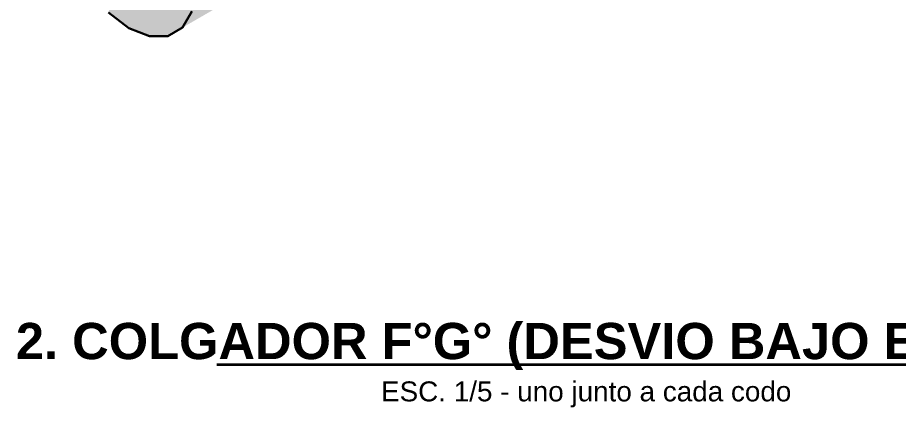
# Model space of a CAD drawing. Header units: metres. Extents: x 0 to 24.2, y -20 to 5.6.
# Drawn here: x 21.577 to 22.233, y 1.601 to 1.891 of the extents above; entities that cross this region are included whole.
import ezdxf
from ezdxf.enums import TextEntityAlignment as Align

# ---------------------------------------------------------------- set-up
doc = ezdxf.new("R2010")
doc.units = ezdxf.units.M
doc.header["$LTSCALE"] = 0.25
doc.layers.add('ISO-ARISTAS', color=8, linetype='CONTINUOUS')
doc.layers.add('TEXTOS', color=7, linetype='CONTINUOUS')
doc.layers.add('ISO-CONCRETO-SUP', color=254, linetype='CONTINUOUS', true_color=0xe8e8e8)
doc.layers.add('TITULOS', color=160, linetype='CONTINUOUS', lineweight=35)
doc.styles.get("Standard").update_dxf_attribs({"font": 'arial.ttf'})
doc.styles.add('TITULOS', font='arialbd.ttf')

msp = doc.modelspace()

# ---------------------------------------------------------------- linework, layer by layer
at = {"layer": 'ISO-ARISTAS', "color": 250}
for p, q in [((21.64422, 1.8946), (21.65947, 1.883)), ((21.65947, 1.883), (21.64422, 1.8946)), ((21.69941, 1.88344), (21.70642, 1.89528)), ((21.70642, 1.89528), (21.69941, 1.88344)), ((21.65947, 1.883), (21.67473, 1.87698)), ((21.67473, 1.87698), (21.65947, 1.883)), ((21.68849, 1.87713), (21.69941, 1.88344)), ((21.69941, 1.88344), (21.68849, 1.87713)), ((21.67473, 1.87698), (21.68849, 1.87713)), ((21.68849, 1.87713), (21.67473, 1.87698))]:
    msp.add_line(p, q, dxfattribs=at)
at = {"layer": 'ISO-CONCRETO-SUP', "true_color": 0x91adc7}
for points in [[(21.65947, 1.94), (21.65947, 1.883), (21.64422, 1.8946)], [(21.65947, 1.94), (21.67473, 1.87698), (21.65947, 1.883)], [(21.65947, 1.94), (21.68849, 1.87713), (21.67473, 1.87698)], [(21.65947, 1.94), (21.69941, 1.88344), (21.68849, 1.87713)], [(21.65947, 1.94), (21.70642, 1.89528), (21.69941, 1.88344)]]:
    msp.add_solid(points, dxfattribs=at)
at = {"layer": 'ISO-CONCRETO-SUP', "true_color": 0xa5c4e1}
msp.add_solid([(21.73568, 1.927), (21.72043, 1.9386), (21.65947, 1.883), (21.64422, 1.8946)], dxfattribs=at)
at = {"layer": 'ISO-CONCRETO-SUP', "true_color": 0x687c8e}
msp.add_solid([(21.78263, 1.93928), (21.77562, 1.92744), (21.70642, 1.89528), (21.69941, 1.88344)], dxfattribs=at)
at = {"layer": 'ISO-CONCRETO-SUP', "true_color": 0x9cbad6}
msp.add_solid([(21.75094, 1.92098), (21.73568, 1.927), (21.67473, 1.87698), (21.65947, 1.883)], dxfattribs=at)
at = {"layer": 'ISO-CONCRETO-SUP', "true_color": 0x7e96ac}
msp.add_solid([(21.77562, 1.92744), (21.7647, 1.92113), (21.69941, 1.88344), (21.68849, 1.87713)], dxfattribs=at)
at = {"layer": 'ISO-CONCRETO-SUP', "true_color": 0x8faac4}
msp.add_solid([(21.7647, 1.92113), (21.75094, 1.92098), (21.68849, 1.87713), (21.67473, 1.87698)], dxfattribs=at)
at = {"layer": 'TITULOS'}
msp.add_line((21.725, 1.6325), (22.275, 1.6325), dxfattribs=at)

# ---------------------------------------------------------------- texts
at = {"layer": 'TEXTOS'}
msp.add_text('ESC. 1/5 - uno junto a cada codo', height=0.01485, dxfattribs=at).set_placement((22, 1.6125), align=Align.MIDDLE_CENTER)
at = {"layer": 'TITULOS', "style": 'TITULOS'}
msp.add_text('2. COLGADOR F°G° (DESVIO BAJO EL ALERO)', height=0.027, dxfattribs=at).set_placement((22, 1.65), align=Align.MIDDLE_CENTER)

doc.saveas('drawing.dxf')
